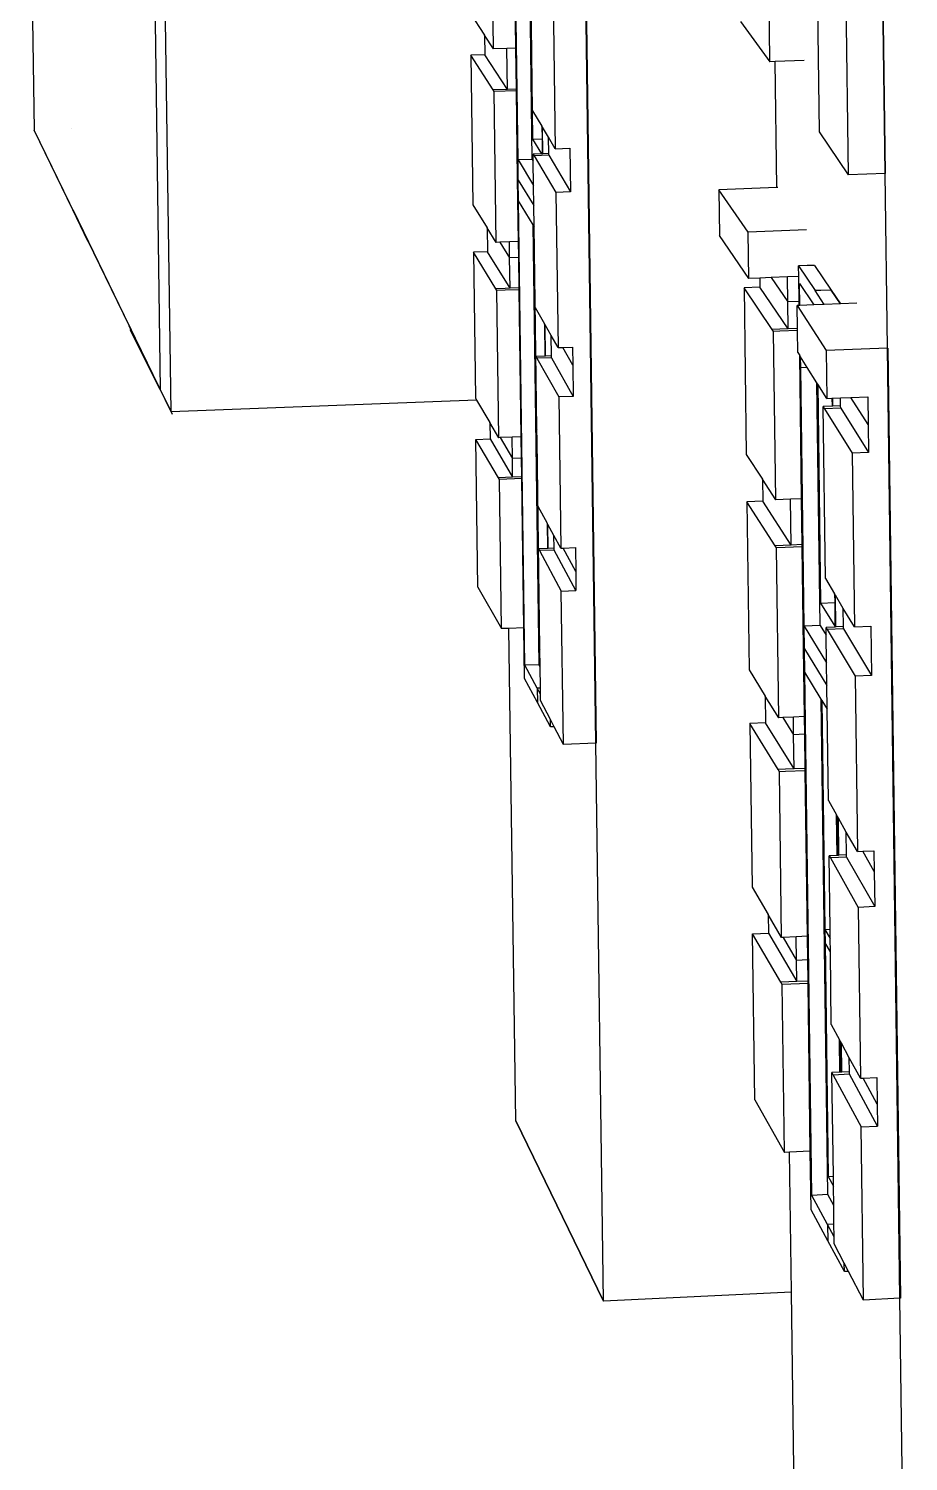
# Model space of a CAD drawing. Extents: x -106 to 80, y -44 to 65.
# Drawn here: x -104.06 to -98.96, y -21.49 to -13.19 of the extents above; entities that cross this region are included whole.
import ezdxf

# ---------------------------------------------------------------- set-up
doc = ezdxf.new("R2010")
doc.units = 0
doc.layers.get('0').update_dxf_attribs({"linetype": 'CONTINUOUS'})

msp = doc.modelspace()

# ---------------------------------------------------------------- linework, layer by layer
for p, q in [((-103.2335, -15.411), (-103.4445, -0.1507)), ((-99.0966, -14.0306), (-99.1803, -7.719)), ((-99.0938, -14.0305), (-99.1776, -7.7189)), ((-104.0586, -11.4931), (-104.0268, -13.7795)), ((-101.3646, -13.3086), (-101.3764, -12.4415)), ((-99.7637, -13.3831), (-99.7768, -12.4002)), ((-100.7723, -17.3302), (-100.8381, -12.4585)), ((-100.8357, -12.4584), (-100.7699, -17.3301)), ((-101.2356, -13.304), (-101.2457, -12.5616)), ((-101.223, -13.9516), (-101.2411, -12.6212)), ((-103.3313, -12.7747), (-103.2966, -15.2812)), ((-101.1404, -13.9485), (-101.1572, -12.7028)), ((-101.154, -12.708), (-101.1388, -13.8317)), ((-101.1386, -13.6663), (-101.1505, -12.7841)), ((-101.0191, -12.9947), (-101.0071, -13.8861)), ((-99.3087, -14.0384), (-99.3222, -13.0243)), ((-101.5004, -13.101), (-101.417, -13.2285)), ((-99.4769, -13.7885), (-99.4865, -13.0717)), ((-99.9345, -13.1487), (-99.7637, -13.3831)), ((-101.417, -13.2285), (-101.4154, -13.3424)), ((-101.3646, -13.3086), (-101.417, -13.2285)), ((-101.4154, -13.3424), (-101.4971, -13.3453)), ((-101.3674, -13.5459), (-101.4971, -13.3453)), ((-101.4971, -13.3453), (-101.4853, -14.2106)), ((-101.285, -13.5429), (-101.4154, -13.3424)), ((-101.2882, -13.3058), (-101.3646, -13.3086)), ((-101.2356, -13.304), (-101.2882, -13.3058)), ((-101.285, -13.5429), (-101.2882, -13.3058)), ((-101.2324, -13.541), (-101.2356, -13.304)), ((-99.7339, -13.382), (-99.7637, -13.3831)), ((-99.5645, -13.376), (-99.7339, -13.382)), ((-99.7242, -14.1116), (-99.7339, -13.382)), ((-101.285, -13.5429), (-101.3674, -13.5459)), ((-101.3613, -13.5553), (-101.3674, -13.5459)), ((-101.2323, -13.5507), (-101.3613, -13.5553)), ((-101.3494, -14.4294), (-101.3613, -13.5553)), ((-101.2324, -13.541), (-101.285, -13.5429)), ((-101.2323, -13.5507), (-101.2324, -13.541)), ((-101.2253, -14.0613), (-101.2323, -13.5507)), ((-101.1386, -13.6663), (-101.0852, -13.7554)), ((-103.8087, -13.7717), (-103.808, -13.7717)), ((-101.0852, -13.7554), (-101.0842, -13.8297)), ((-101.0814, -13.7619), (-101.0852, -13.7554)), ((-101.0793, -13.9154), (-101.0814, -13.7619)), ((-101.0468, -13.8196), (-101.0814, -13.7619)), ((-103.8022, -14.2413), (-104.0268, -13.7795)), ((-103.2335, -15.411), (-104.0268, -13.7795)), ((-101.1388, -13.8317), (-101.0842, -13.8297)), ((-101.1388, -13.8317), (-101.0866, -13.9157)), ((-101.0842, -13.8297), (-101.0831, -13.9155)), ((-101.0456, -13.9142), (-101.0468, -13.8196)), ((-101.0071, -13.8861), (-101.0468, -13.8196)), ((-99.3087, -14.0384), (-99.4769, -13.7885)), ((-101.0866, -13.9157), (-101.1352, -13.9174)), ((-101.1352, -13.9174), (-101.1293, -13.9272)), ((-101.1346, -13.9579), (-101.1352, -13.9174)), ((-101.0454, -13.9242), (-101.1293, -13.9272)), ((-101.1293, -13.9272), (-101.0036, -14.1398)), ((-101.0831, -13.9155), (-101.0866, -13.9157)), ((-101.0793, -13.9154), (-101.0831, -13.9155)), ((-101.0456, -13.9142), (-101.0793, -13.9154)), ((-101.0454, -13.9242), (-101.0456, -13.9142)), ((-101.0454, -13.9242), (-100.9189, -14.1366)), ((-101.0071, -13.8861), (-100.9224, -13.883)), ((-100.9224, -13.883), (-100.9189, -14.1366)), ((-101.1404, -13.9485), (-101.223, -13.9516)), ((-101.2215, -14.0677), (-101.223, -13.9516)), ((-101.223, -13.9516), (-101.1327, -14.0988)), ((-101.1404, -13.9485), (-101.1346, -13.9579)), ((-101.1327, -14.0988), (-101.1346, -13.9579)), ((-101.2253, -14.0613), (-101.2215, -14.0677)), ((-101.2204, -14.4246), (-101.2253, -14.0613)), ((-101.2215, -14.0677), (-101.1311, -14.2157)), ((-101.2198, -14.1878), (-101.2215, -14.0677)), ((-101.1311, -14.2157), (-101.1327, -14.0988)), ((-99.0966, -14.0306), (-99.3087, -14.0384)), ((-99.0938, -14.0305), (-99.0966, -14.0306)), ((-99.0832, -15.0424), (-99.0966, -14.0306)), ((-101.1834, -16.8791), (-101.2198, -14.1878)), ((-101.1352, -14.3271), (-101.2198, -14.1878)), ((-100.9189, -14.1366), (-101.0036, -14.1398)), ((-101.0036, -14.1398), (-100.9915, -15.0383)), ((-99.7242, -14.1116), (-100.059, -14.1239)), ((-99.8896, -14.3695), (-100.059, -14.1239)), ((-100.059, -14.1239), (-100.0555, -14.3891)), ((-99.7181, -14.1113), (-99.7242, -14.1116)), ((-103.7148, -14.421), (-103.8022, -14.2413)), ((-103.8014, -14.2429), (-103.4755, -14.9133)), ((-101.4853, -14.2106), (-101.4018, -14.3451)), ((-101.1295, -14.3366), (-101.1311, -14.2157)), ((-101.4018, -14.3451), (-101.3999, -14.4832)), ((-101.3494, -14.4294), (-101.4018, -14.3451)), ((-101.1007, -16.8757), (-101.1352, -14.3271)), ((-101.1352, -14.3271), (-101.132, -14.3324)), ((-101.132, -14.3324), (-101.116, -15.511)), ((-101.132, -14.3324), (-101.1295, -14.3366)), ((-101.1231, -14.8067), (-101.1295, -14.3366)), ((-99.5514, -14.3568), (-99.8896, -14.3695)), ((-101.3279, -14.4286), (-101.3494, -14.4294)), ((-101.273, -14.4266), (-101.3279, -14.4286)), ((-101.3279, -14.4286), (-101.2718, -14.5188)), ((-101.2204, -14.4246), (-101.273, -14.4266)), ((-101.2718, -14.5188), (-101.273, -14.4266)), ((-101.2192, -14.5168), (-101.2204, -14.4246)), ((-99.886, -14.6378), (-100.0555, -14.3891)), ((-99.886, -14.6378), (-99.8896, -14.3695)), ((-101.3999, -14.4832), (-101.4816, -14.4863)), ((-101.3518, -14.6979), (-101.4816, -14.4863)), ((-101.4816, -14.4863), (-101.4701, -15.3303)), ((-101.2694, -14.6948), (-101.3999, -14.4832)), ((-101.2192, -14.5168), (-101.2718, -14.5188)), ((-101.2694, -14.6948), (-101.2718, -14.5188)), ((-101.2168, -14.6928), (-101.2192, -14.5168)), ((-99.5487, -14.5636), (-99.598, -14.5655)), ((-99.598, -14.5655), (-99.5022, -14.7083)), ((-99.5971, -14.6268), (-99.598, -14.5655)), ((-99.5051, -14.562), (-99.5487, -14.5636)), ((-99.5051, -14.562), (-99.4087, -14.7048)), ((-99.8223, -14.6891), (-99.9139, -14.6925)), ((-99.823, -14.6354), (-99.886, -14.6378)), ((-99.7572, -14.6329), (-99.823, -14.6354)), ((-99.823, -14.6354), (-99.8223, -14.6891)), ((-99.658, -14.9296), (-99.8223, -14.6891)), ((-99.662, -14.6293), (-99.7572, -14.6329)), ((-99.7572, -14.6329), (-99.6601, -14.774)), ((-99.5971, -14.6268), (-99.662, -14.6293)), ((-99.6601, -14.774), (-99.662, -14.6293)), ((-99.5952, -14.7715), (-99.5971, -14.6268)), ((-99.5918, -14.6666), (-99.509, -14.7907)), ((-99.5901, -14.7937), (-99.5918, -14.6666)), ((-101.2973, -14.6958), (-101.3518, -14.6979)), ((-101.3456, -14.7079), (-101.3518, -14.6979)), ((-101.2972, -14.706), (-101.3456, -14.7079)), ((-101.3341, -15.5604), (-101.3456, -14.7079)), ((-101.2694, -14.6948), (-101.2973, -14.6958)), ((-101.2167, -14.703), (-101.2972, -14.706)), ((-101.2168, -14.6928), (-101.2694, -14.6948)), ((-101.2167, -14.703), (-101.2168, -14.6928)), ((-101.2051, -15.5554), (-101.2167, -14.703)), ((-99.7506, -14.9331), (-99.9139, -14.6925)), ((-99.9139, -14.6925), (-99.901, -15.6577)), ((-99.5952, -14.7715), (-99.6601, -14.774)), ((-99.5949, -14.7939), (-99.5952, -14.7715)), ((-99.4983, -14.7081), (-99.5022, -14.7083)), ((-99.5022, -14.7084), (-99.5022, -14.7083)), ((-99.4983, -14.7083), (-99.5022, -14.7084)), ((-99.4486, -14.7884), (-99.5022, -14.7084)), ((-99.4693, -14.7071), (-99.4983, -14.7081)), ((-99.4693, -14.7072), (-99.4983, -14.7083)), ((-99.4983, -14.7083), (-99.4983, -14.7081)), ((-99.4087, -14.7048), (-99.4693, -14.7071)), ((-99.4087, -14.7049), (-99.4693, -14.7072)), ((-99.4693, -14.7071), (-99.4693, -14.7072)), ((-99.4087, -14.7049), (-99.4087, -14.7048)), ((-99.4087, -14.7048), (-99.3547, -14.7848)), ((-99.3548, -14.7848), (-99.4087, -14.7049)), ((-101.1231, -14.8067), (-101.0697, -14.9007)), ((-99.658, -14.9296), (-99.6601, -14.774)), ((-99.5949, -14.7939), (-99.6053, -14.7943)), ((-99.6053, -14.7943), (-99.4385, -15.0561)), ((-99.6035, -14.9275), (-99.6053, -14.7943)), ((-99.5901, -14.7937), (-99.5949, -14.7939)), ((-99.509, -14.7907), (-99.5901, -14.7937)), ((-99.4486, -14.7884), (-99.509, -14.7907)), ((-99.3548, -14.7848), (-99.4486, -14.7884)), ((-99.3547, -14.7848), (-99.3548, -14.7848)), ((-99.2605, -14.7813), (-99.3547, -14.7848)), ((-103.4879, -14.8877), (-103.4644, -14.936)), ((-103.2966, -15.2812), (-103.4763, -14.9116)), ((-103.2966, -15.2812), (-103.4755, -14.9128)), ((-103.4709, -14.9363), (-103.4644, -14.936)), ((-103.2966, -15.2812), (-103.4709, -14.9363)), ((-101.0697, -14.9007), (-101.0672, -15.088)), ((-101.0659, -14.9074), (-101.0697, -14.9007)), ((-101.0634, -15.0879), (-101.0659, -14.9074)), ((-101.0313, -14.9683), (-101.0659, -14.9074)), ((-99.7072, -14.9315), (-99.7506, -14.9331)), ((-99.7429, -14.9445), (-99.7506, -14.9331)), ((-99.658, -14.9296), (-99.7072, -14.9315)), ((-99.6034, -14.9391), (-99.707, -14.9431)), ((-99.6035, -14.9275), (-99.658, -14.9296)), ((-99.6034, -14.9391), (-99.6035, -14.9275)), ((-99.6016, -15.0678), (-99.6034, -14.9391)), ((-101.0297, -15.0866), (-101.0313, -14.9683)), ((-100.9915, -15.0383), (-101.0313, -14.9683)), ((-99.707, -14.9431), (-99.7429, -14.9445)), ((-99.7298, -15.9207), (-99.7429, -14.9445)), ((-101.0672, -15.088), (-101.1193, -15.09)), ((-101.1193, -15.09), (-101.1134, -15.1004)), ((-101.1136, -15.5109), (-101.1193, -15.09)), ((-101.0295, -15.0972), (-101.1134, -15.1004)), ((-101.1134, -15.1004), (-100.9876, -15.3245)), ((-101.0634, -15.0879), (-101.0672, -15.088)), ((-101.0297, -15.0866), (-101.0634, -15.0879)), ((-101.0295, -15.0972), (-101.0297, -15.0866)), ((-101.0295, -15.0972), (-100.9029, -15.3213)), ((-100.9915, -15.0383), (-100.9641, -15.0373)), ((-100.9641, -15.0373), (-100.9068, -15.0351)), ((-100.9054, -15.1403), (-100.9641, -15.0373)), ((-100.9068, -15.0351), (-100.9054, -15.1403)), ((-99.6016, -15.0678), (-99.591, -15.0847)), ((-99.5861, -15.0925), (-99.591, -15.0847)), ((-99.58, -15.9147), (-99.591, -15.0847)), ((-99.5853, -15.1549), (-99.5861, -15.0925)), ((-99.5478, -15.1534), (-99.5861, -15.0925)), ((-99.0832, -15.0424), (-99.4385, -15.0561)), ((-99.4385, -15.0561), (-99.4348, -15.3329)), ((-99.0832, -15.0424), (-99.0804, -15.0423)), ((-99.0101, -20.5458), (-99.0832, -15.0424)), ((-99.0804, -15.0423), (-99.0074, -20.5457)), ((-100.9054, -15.1403), (-100.9029, -15.3213)), ((-99.5478, -15.1534), (-99.5853, -15.1549)), ((-99.5653, -16.6531), (-99.5853, -15.1549)), ((-99.4911, -15.2434), (-99.5478, -15.1534)), ((-99.4724, -16.6493), (-99.4911, -15.2434)), ((-99.4871, -15.2499), (-99.4911, -15.2434)), ((-99.4871, -15.2499), (-99.4702, -16.5184)), ((-99.4348, -15.3329), (-99.4871, -15.2499)), ((-103.2966, -15.2812), (-103.2335, -15.411)), ((-101.463, -15.3423), (-103.2335, -15.411)), ((-101.4701, -15.3303), (-101.463, -15.3423)), ((-101.463, -15.3423), (-101.3865, -15.4717)), ((-100.9029, -15.3213), (-100.9876, -15.3245)), ((-100.9876, -15.3245), (-100.9758, -16.201)), ((-99.4348, -15.3329), (-99.4043, -15.3317)), ((-99.4043, -15.3317), (-99.3995, -15.3315)), ((-99.4043, -15.3317), (-99.4037, -15.3786)), ((-99.3995, -15.3315), (-99.3546, -15.3297)), ((-99.3989, -15.3784), (-99.3995, -15.3315)), ((-99.3546, -15.3297), (-99.294, -15.3274)), ((-99.354, -15.3767), (-99.3546, -15.3297)), ((-99.294, -15.3274), (-99.1961, -15.3236)), ((-99.1939, -15.4848), (-99.294, -15.3274)), ((-99.1961, -15.3236), (-99.1939, -15.4848)), ((-103.2335, -15.411), (-103.2335, -15.411)), ((-103.2335, -15.411), (-103.2271, -15.4241)), ((-99.4037, -15.3786), (-99.4557, -15.3806)), ((-99.4425, -16.3759), (-99.4557, -15.3806)), ((-99.4557, -15.3806), (-99.4483, -15.3925)), ((-99.3538, -15.3888), (-99.4483, -15.3925)), ((-99.4483, -15.3925), (-99.2873, -15.6492)), ((-99.3989, -15.3784), (-99.4037, -15.3786)), ((-99.354, -15.3767), (-99.3989, -15.3784)), ((-99.3538, -15.3888), (-99.354, -15.3767)), ((-99.3538, -15.3888), (-99.1918, -15.6454)), ((-101.3865, -15.4717), (-101.3852, -15.567)), ((-101.3341, -15.5604), (-101.3865, -15.4717)), ((-101.116, -15.511), (-101.1136, -15.5109)), ((-101.116, -15.511), (-101.1151, -15.5792)), ((-101.116, -15.511), (-101.1135, -15.5154)), ((-101.1135, -15.5154), (-101.1136, -15.5109)), ((-101.1126, -15.5836), (-101.1135, -15.5154)), ((-99.1939, -15.4848), (-99.1918, -15.6454)), ((-101.4669, -15.5702), (-101.3852, -15.567)), ((-101.3369, -15.7923), (-101.4669, -15.5702)), ((-101.4552, -16.4255), (-101.4669, -15.5702)), ((-101.3852, -15.567), (-101.2545, -15.789)), ((-101.3271, -15.5602), (-101.3341, -15.5604)), ((-101.2577, -15.5574), (-101.3271, -15.5602)), ((-101.3271, -15.5602), (-101.256, -15.6803)), ((-101.2051, -15.5554), (-101.2577, -15.5574)), ((-101.256, -15.6803), (-101.2577, -15.5574)), ((-101.2034, -15.6782), (-101.2051, -15.5554)), ((-101.1151, -15.5792), (-101.0988, -16.7817)), ((-101.1126, -15.5836), (-101.1151, -15.5792)), ((-101.1075, -15.9574), (-101.1126, -15.5836)), ((-101.2034, -15.6782), (-101.256, -15.6803)), ((-101.2545, -15.789), (-101.256, -15.6803)), ((-101.202, -15.7869), (-101.2034, -15.6782)), ((-99.901, -15.6577), (-99.8074, -15.8015)), ((-99.1918, -15.6454), (-99.2873, -15.6492)), ((-99.2873, -15.6492), (-99.2739, -16.6562)), ((-101.2545, -15.789), (-101.3369, -15.7923)), ((-101.3308, -15.8028), (-101.3369, -15.7923)), ((-101.2018, -15.7976), (-101.3308, -15.8028)), ((-101.3191, -16.6667), (-101.3308, -15.8028)), ((-101.202, -15.7869), (-101.2545, -15.789)), ((-101.2018, -15.7976), (-101.202, -15.7869)), ((-101.1901, -16.6614), (-101.2018, -15.7976)), ((-99.8074, -15.8015), (-99.8057, -15.9288)), ((-99.7298, -15.9207), (-99.8074, -15.8015)), ((-99.8057, -15.9288), (-99.8973, -15.9324)), ((-99.7338, -16.1865), (-99.8973, -15.9324)), ((-99.8973, -15.9324), (-99.8843, -16.9054)), ((-99.6413, -16.1827), (-99.8057, -15.9288)), ((-99.6448, -15.9173), (-99.7298, -15.9207)), ((-99.58, -15.9147), (-99.6448, -15.9173)), ((-99.6413, -16.1827), (-99.6448, -15.9173)), ((-99.5764, -16.1801), (-99.58, -15.9147)), ((-101.1075, -15.9574), (-101.0541, -16.0562)), ((-101.0541, -16.0562), (-101.0521, -16.2019)), ((-101.0502, -16.0633), (-101.0541, -16.0562)), ((-101.0484, -16.2017), (-101.0502, -16.0633)), ((-101.0156, -16.1273), (-101.0502, -16.0633)), ((-101.0146, -16.2004), (-101.0156, -16.1273)), ((-100.9758, -16.201), (-101.0156, -16.1273)), ((-99.6413, -16.1827), (-99.7338, -16.1865)), ((-99.5764, -16.1801), (-99.6413, -16.1827)), ((-99.5763, -16.1924), (-99.5764, -16.1801)), ((-101.0521, -16.2019), (-101.1042, -16.2039)), ((-101.1042, -16.2039), (-101.0984, -16.2148)), ((-101.0964, -16.7816), (-101.1042, -16.2039)), ((-101.0145, -16.2115), (-101.0984, -16.2148)), ((-101.0984, -16.2148), (-100.9724, -16.4501)), ((-101.0484, -16.2017), (-101.0521, -16.2019)), ((-101.0146, -16.2004), (-101.0484, -16.2017)), ((-101.0145, -16.2115), (-101.0146, -16.2004)), ((-100.8877, -16.4466), (-101.0145, -16.2115)), ((-100.9758, -16.201), (-100.962, -16.2004)), ((-100.962, -16.2004), (-100.8911, -16.1975)), ((-100.8892, -16.3348), (-100.962, -16.2004)), ((-100.8911, -16.1975), (-100.8892, -16.3348)), ((-99.7261, -16.1985), (-99.7338, -16.1865)), ((-99.5763, -16.1924), (-99.7261, -16.1985)), ((-99.713, -17.1825), (-99.7261, -16.1985)), ((-99.5685, -16.7757), (-99.5763, -16.1924)), ((-100.8892, -16.3348), (-100.8877, -16.4466)), ((-101.4552, -16.4255), (-101.3191, -16.6667)), ((-99.4425, -16.3759), (-99.3892, -16.4644)), ((-100.9724, -16.4501), (-100.8877, -16.4466)), ((-100.9604, -17.3381), (-100.9724, -16.4501)), ((-99.4702, -16.5184), (-99.3885, -16.5151)), ((-99.3892, -16.4644), (-99.3885, -16.5151)), ((-99.3843, -16.4726), (-99.3892, -16.4644)), ((-99.3885, -16.5151), (-99.3867, -16.6527)), ((-99.3819, -16.6569), (-99.3843, -16.4726)), ((-99.3384, -16.549), (-99.3843, -16.4726)), ((-99.4702, -16.5184), (-99.3867, -16.6527)), ((-99.337, -16.655), (-99.3384, -16.549)), ((-99.2739, -16.6562), (-99.3384, -16.549)), ((-101.2755, -16.6649), (-101.3191, -16.6667)), ((-101.1901, -16.6614), (-101.2755, -16.6649)), ((-101.2368, -19.5177), (-101.2755, -16.6649)), ((-101.1861, -16.9551), (-101.1901, -16.6614)), ((-99.4724, -16.6493), (-99.5653, -16.6531)), ((-99.5635, -16.7838), (-99.5653, -16.6531)), ((-99.5653, -16.6531), (-99.436, -16.8638)), ((-99.4724, -16.6493), (-99.4381, -16.7049)), ((-99.3867, -16.6571), (-99.4387, -16.6592)), ((-99.4387, -16.6592), (-99.4312, -16.6717)), ((-99.4381, -16.7049), (-99.4387, -16.6592)), ((-99.3368, -16.6679), (-99.4312, -16.6717)), ((-99.4312, -16.6717), (-99.2701, -16.9428)), ((-99.3867, -16.6527), (-99.3867, -16.6571)), ((-99.3819, -16.6569), (-99.3867, -16.6571)), ((-99.337, -16.655), (-99.3819, -16.6569)), ((-99.3368, -16.6679), (-99.337, -16.655)), ((-99.3368, -16.6679), (-99.1746, -16.9388)), ((-99.2739, -16.6562), (-99.1784, -16.6523)), ((-99.1784, -16.6523), (-99.1746, -16.9388)), ((-99.436, -16.8638), (-99.4381, -16.7049)), ((-101.0988, -16.7817), (-101.0964, -16.7816)), ((-101.0988, -16.7817), (-101.0963, -16.7864)), ((-101.0963, -16.7864), (-101.0964, -16.7816)), ((-101.0949, -16.8863), (-101.0963, -16.7864)), ((-99.5685, -16.7757), (-99.5635, -16.7838)), ((-99.5631, -17.1762), (-99.5685, -16.7757)), ((-99.5635, -16.7838), (-99.4342, -16.9957)), ((-99.5617, -16.9191), (-99.5635, -16.7838)), ((-101.1007, -16.8757), (-101.1834, -16.8791)), ((-101.1117, -17.0114), (-101.1834, -16.8791)), ((-101.0949, -16.8863), (-101.1007, -16.8757)), ((-101.0933, -17.0106), (-101.0949, -16.8863)), ((-99.8843, -16.9054), (-99.7906, -17.0569)), ((-99.5213, -19.9498), (-99.5617, -16.9191)), ((-99.4667, -17.0756), (-99.5617, -16.9191)), ((-99.4342, -16.9957), (-99.436, -16.8638)), ((-101.1104, -17.0954), (-101.1861, -16.9551)), ((-101.0933, -17.0106), (-101.1117, -17.0114)), ((-101.1115, -17.0118), (-101.1117, -17.0114)), ((-101.0933, -17.011), (-101.1115, -17.0118)), ((-101.0928, -17.0464), (-101.1115, -17.0118)), ((-101.1115, -17.0118), (-101.1104, -17.0954)), ((-101.0933, -17.011), (-101.0933, -17.0106)), ((-101.0928, -17.0464), (-101.0933, -17.011)), ((-99.4324, -17.1322), (-99.4342, -16.9957)), ((-99.1746, -16.9388), (-99.2701, -16.9428)), ((-99.2701, -16.9428), (-99.2566, -17.9579)), ((-101.0344, -17.2364), (-101.1104, -17.0954)), ((-101.0923, -17.0829), (-101.0928, -17.0464)), ((-101.0349, -17.1939), (-101.0923, -17.0829)), ((-99.7906, -17.0569), (-99.7886, -17.2114)), ((-99.713, -17.1825), (-99.7906, -17.0569)), ((-99.4285, -19.9454), (-99.4667, -17.0756)), ((-99.4667, -17.0756), (-99.4626, -17.0823)), ((-99.4626, -17.0823), (-99.445, -18.4096)), ((-99.4626, -17.0823), (-99.4324, -17.1322)), ((-99.628, -17.1789), (-99.6884, -17.1815)), ((-99.5631, -17.1762), (-99.628, -17.1789)), ((-99.6266, -17.2813), (-99.628, -17.1789)), ((-99.5618, -17.2785), (-99.5631, -17.1762)), ((-99.4253, -17.6625), (-99.4324, -17.1322)), ((-101.0344, -17.2364), (-101.0349, -17.1939)), ((-101.0134, -17.2355), (-101.0349, -17.1939)), ((-101.0134, -17.2355), (-101.0344, -17.2364)), ((-100.9604, -17.3381), (-101.0134, -17.2355)), ((-99.7886, -17.2114), (-99.8801, -17.2153)), ((-99.7165, -17.4833), (-99.8801, -17.2153)), ((-99.8801, -17.2153), (-99.8674, -18.1643)), ((-99.624, -17.4793), (-99.7886, -17.2114)), ((-99.6884, -17.1815), (-99.713, -17.1825)), ((-99.6884, -17.1815), (-99.6266, -17.2813)), ((-100.7723, -17.3302), (-100.9604, -17.3381)), ((-100.7699, -17.3301), (-100.7723, -17.3302)), ((-100.7287, -20.5626), (-100.7723, -17.3302)), ((-99.5618, -17.2785), (-99.6266, -17.2813)), ((-99.624, -17.4793), (-99.6266, -17.2813)), ((-99.5591, -17.4765), (-99.5618, -17.2785)), ((-99.6731, -17.4814), (-99.7165, -17.4833)), ((-99.7088, -17.496), (-99.7165, -17.4833)), ((-99.6729, -17.4944), (-99.7088, -17.496)), ((-99.696, -18.4557), (-99.7088, -17.496)), ((-99.624, -17.4793), (-99.6731, -17.4814)), ((-99.559, -17.4895), (-99.6729, -17.4944)), ((-99.5591, -17.4765), (-99.624, -17.4793)), ((-99.559, -17.4895), (-99.5591, -17.4765)), ((-99.5462, -18.449), (-99.559, -17.4895)), ((-99.4253, -17.6625), (-99.3777, -17.7459)), ((-99.3746, -17.9801), (-99.3777, -17.7459)), ((-99.372, -17.7558), (-99.3777, -17.7459)), ((-99.372, -17.7558), (-99.369, -17.9799)), ((-99.3671, -17.7644), (-99.372, -17.7558)), ((-99.3643, -17.9797), (-99.3671, -17.7644)), ((-99.3211, -17.8449), (-99.3671, -17.7644)), ((-99.3194, -17.9777), (-99.3211, -17.8449)), ((-99.2566, -17.9579), (-99.3211, -17.8449)), ((-99.3746, -17.9801), (-99.4211, -17.9821)), ((-99.4211, -17.9821), (-99.4136, -17.9953)), ((-99.4154, -18.4083), (-99.4211, -17.9821)), ((-99.3192, -17.9913), (-99.4136, -17.9953)), ((-99.4136, -17.9953), (-99.2523, -18.2813)), ((-99.369, -17.9799), (-99.3746, -17.9801)), ((-99.3643, -17.9797), (-99.369, -17.9799)), ((-99.3194, -17.9777), (-99.3643, -17.9797)), ((-99.3192, -17.9913), (-99.3194, -17.9777)), ((-99.3192, -17.9913), (-99.1568, -18.2771)), ((-99.2566, -17.9579), (-99.226, -17.9566)), ((-99.226, -17.9566), (-99.1611, -17.9538)), ((-99.1595, -18.0727), (-99.226, -17.9566)), ((-99.1611, -17.9538), (-99.1595, -18.0727)), ((-99.1595, -18.0727), (-99.1568, -18.2771)), ((-99.8674, -18.1643), (-99.7737, -18.3236)), ((-99.7737, -18.3236), (-99.7723, -18.4299)), ((-99.696, -18.4557), (-99.7737, -18.3236)), ((-99.1568, -18.2771), (-99.2523, -18.2813)), ((-99.2523, -18.2813), (-99.2391, -19.2714)), ((-99.445, -18.4096), (-99.4154, -18.4083)), ((-99.445, -18.4096), (-99.4439, -18.4863)), ((-99.445, -18.4096), (-99.4147, -18.4621)), ((-99.4147, -18.4621), (-99.4154, -18.4083)), ((-99.8638, -18.434), (-99.7723, -18.4299)), ((-99.7001, -18.7152), (-99.8638, -18.434)), ((-99.851, -19.3955), (-99.8638, -18.434)), ((-99.7723, -18.4299), (-99.6076, -18.711)), ((-99.6877, -18.4553), (-99.696, -18.4557)), ((-99.611, -18.4519), (-99.6877, -18.4553)), ((-99.6877, -18.4553), (-99.6092, -18.5886)), ((-99.5462, -18.449), (-99.611, -18.4519)), ((-99.6092, -18.5886), (-99.611, -18.4519)), ((-99.5443, -18.5857), (-99.5462, -18.449)), ((-99.4439, -18.4863), (-99.4259, -19.8405)), ((-99.4136, -18.539), (-99.4439, -18.4863)), ((-99.4136, -18.539), (-99.4147, -18.4621)), ((-99.5443, -18.5857), (-99.6092, -18.5886)), ((-99.6076, -18.711), (-99.6092, -18.5886)), ((-99.5427, -18.7081), (-99.5443, -18.5857)), ((-99.408, -18.9607), (-99.4136, -18.539)), ((-99.6076, -18.711), (-99.7001, -18.7152)), ((-99.6923, -18.7285), (-99.7001, -18.7152)), ((-99.5425, -18.7217), (-99.6923, -18.7285)), ((-99.6793, -19.701), (-99.6923, -18.7285)), ((-99.5427, -18.7081), (-99.6076, -18.711)), ((-99.5425, -18.7217), (-99.5427, -18.7081)), ((-99.5296, -19.694), (-99.5425, -18.7217)), ((-99.408, -18.9607), (-99.3604, -19.0483)), ((-99.3579, -19.2367), (-99.3604, -19.0483)), ((-99.3547, -19.0588), (-99.3604, -19.0483)), ((-99.3547, -19.0588), (-99.3523, -19.2365)), ((-99.3498, -19.0678), (-99.3547, -19.0588)), ((-99.3475, -19.2363), (-99.3498, -19.0678)), ((-99.3037, -19.1525), (-99.3498, -19.0678)), ((-99.3026, -19.2342), (-99.3037, -19.1525)), ((-99.2391, -19.2714), (-99.3037, -19.1525)), ((-99.3579, -19.2367), (-99.4043, -19.2388)), ((-99.4043, -19.2388), (-99.3969, -19.2527)), ((-99.3963, -19.8391), (-99.4043, -19.2388)), ((-99.3025, -19.2484), (-99.3969, -19.2527)), ((-99.3969, -19.2527), (-99.2354, -19.5528)), ((-99.3523, -19.2365), (-99.3579, -19.2367)), ((-99.3475, -19.2363), (-99.3523, -19.2365)), ((-99.3026, -19.2342), (-99.3475, -19.2363)), ((-99.3025, -19.2484), (-99.3026, -19.2342)), ((-99.1399, -19.5483), (-99.3025, -19.2484)), ((-99.2391, -19.2714), (-99.224, -19.2707)), ((-99.224, -19.2707), (-99.1437, -19.267)), ((-99.1416, -19.4221), (-99.224, -19.2707)), ((-99.1437, -19.267), (-99.1416, -19.4221)), ((-99.851, -19.3955), (-99.6793, -19.701)), ((-99.1416, -19.4221), (-99.1399, -19.5483)), ((-101.2368, -19.5177), (-100.7287, -20.5626)), ((-100.7287, -20.5626), (-101.2368, -19.5177)), ((-99.2354, -19.5528), (-99.1399, -19.5483)), ((-99.222, -20.556), (-99.2354, -19.5528)), ((-99.6496, -19.6996), (-99.6793, -19.701)), ((-99.5296, -19.694), (-99.6496, -19.6996)), ((-99.6388, -20.5106), (-99.6496, -19.6996)), ((-99.525, -20.0342), (-99.5296, -19.694)), ((-99.4259, -19.8405), (-99.3963, -19.8391)), ((-99.4259, -19.8405), (-99.3956, -19.8959)), ((-99.3956, -19.8959), (-99.3963, -19.8391)), ((-99.3941, -20.0086), (-99.3956, -19.8959)), ((-99.4285, -19.9454), (-99.5213, -19.9498)), ((-99.4304, -20.1178), (-99.5213, -19.9498)), ((-99.3941, -20.0086), (-99.4285, -19.9454)), ((-99.4289, -20.2125), (-99.525, -20.0342)), ((-99.3926, -20.116), (-99.3941, -20.0086)), ((-99.3926, -20.116), (-99.4304, -20.1178)), ((-99.4301, -20.1183), (-99.4304, -20.1178)), ((-99.3926, -20.1165), (-99.4301, -20.1183)), ((-99.3917, -20.1893), (-99.4301, -20.1183)), ((-99.4301, -20.1183), (-99.4289, -20.2125)), ((-99.3926, -20.1165), (-99.3926, -20.116)), ((-99.3917, -20.1893), (-99.3926, -20.1165)), ((-99.3322, -20.3917), (-99.4289, -20.2125)), ((-99.3911, -20.2304), (-99.3917, -20.1893)), ((-99.3328, -20.3427), (-99.3911, -20.2304)), ((-99.3322, -20.3917), (-99.3328, -20.3427)), ((-99.3079, -20.3906), (-99.3328, -20.3427)), ((-99.3079, -20.3906), (-99.3322, -20.3917)), ((-99.222, -20.556), (-99.3079, -20.3906)), ((-99.6388, -20.5106), (-100.7287, -20.5626)), ((-99.6073, -22.8691), (-99.6388, -20.5106)), ((-99.0101, -20.5458), (-99.222, -20.556)), ((-99.0074, -20.5457), (-99.0101, -20.5458)), ((-98.9617, -24.1969), (-99.0101, -20.5458))]:
    msp.add_line(p, q)

doc.saveas('drawing.dxf')
